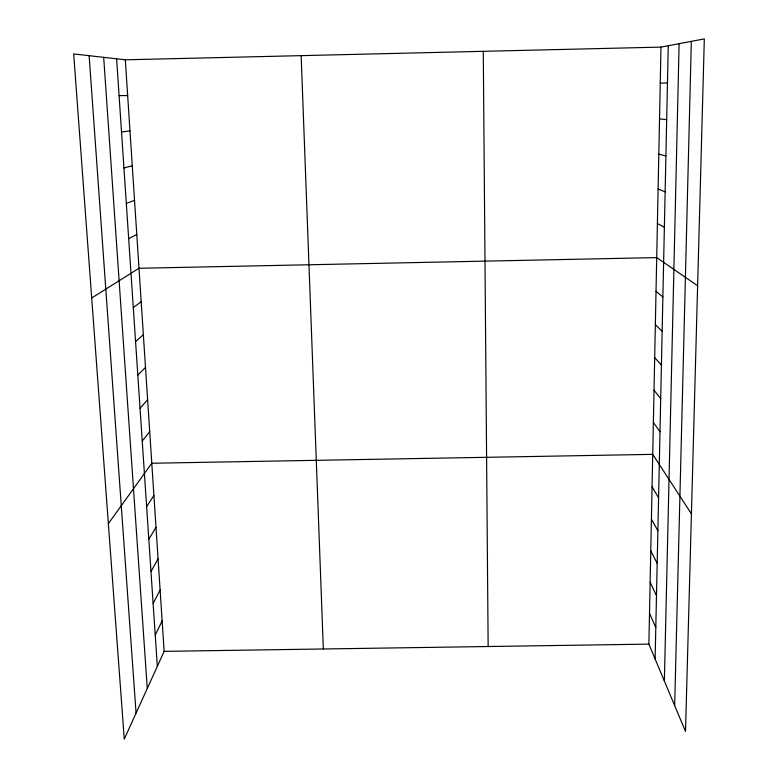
<?xml version="1.0" encoding="UTF-8"?>
<svg xmlns="http://www.w3.org/2000/svg" width="778" height="778" viewBox="0 0 778 778"><rect width="100%" height="100%" fill="white"/><g stroke="black" fill="none" stroke-linecap="round" stroke-linejoin="round"><path stroke-width="1.17" d="M648.881 644.116L660.979 47.108L704.323 38.9L685.515 731.427L648.881 644.116L164.139 651.361L124.266 739.1L73.677 53.925L125.316 59.809L660.979 47.108M655.125 658.995L668.263 45.727M664.363 681.013L679.116 43.675M674.662 705.558L691.331 41.36M155.24 635.091L162.135 620.863M153.12 603.495L160.112 590.025M150.981 571.548L158.06 558.847M148.812 539.242L155.999 527.338M146.624 506.566L153.908 495.469M108.366 523.682L151.788 463.25L652.732 454.362L691.418 513.85M142.238 441.077L149.716 431.634M140.04 408.275L147.616 399.678M137.813 375.103L145.496 367.372M135.567 341.552L143.356 334.705M133.291 307.621L141.188 301.679M91.697 297.993L138.99 268.274L656.72 257.596L697.613 285.75M128.671 238.583L136.782 234.509M126.318 203.466L134.536 200.354M123.935 167.941L132.27 165.821M121.524 131.997L129.975 130.889M660.25 83.197L667.466 82.906M119.092 95.626L127.66 95.558M659.53 118.878L666.688 119.647M658.81 154.151L665.91 155.95M658.1 189.025L665.141 191.835M657.41 223.5L664.373 227.293M656.029 291.303L662.885 297.001M655.358 324.64L662.146 331.263M654.687 357.608L661.426 365.125M654.026 390.216L660.707 398.608M653.374 422.464L659.997 431.722M652.071 486.872L658.587 497.813M651.419 519.014L657.877 530.781M650.778 550.805L657.177 563.379M650.136 582.245L656.486 595.608M649.504 613.346L655.805 627.486M89.139 55.695L136.072 713.125M103.688 57.348L147.275 688.462M116.622 58.827L157.331 666.338M125.316 59.809L164.139 651.361M301.144 55.637L323.337 648.978M483.274 51.319L488.146 646.518"/></g></svg>
